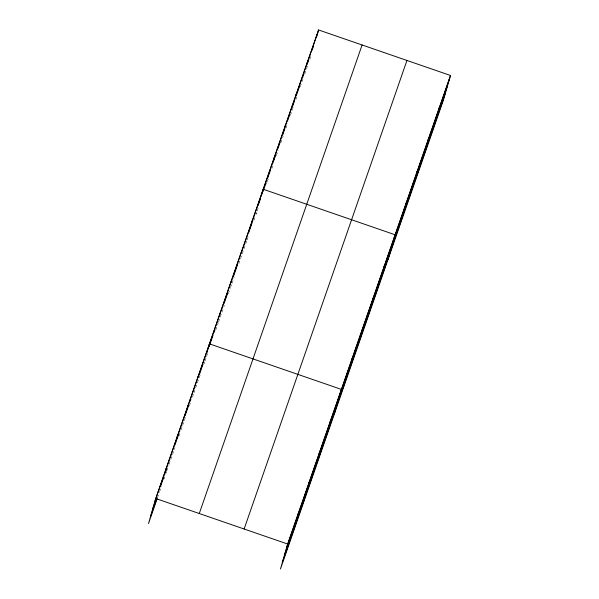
<?xml version="1.0" encoding="UTF-8"?>
<svg xmlns="http://www.w3.org/2000/svg" width="599" height="599" viewBox="0 0 599 599"><rect width="100%" height="100%" fill="white"/><g stroke="black" fill="none" stroke-linecap="round" stroke-linejoin="round"><path stroke-width="0.45" stroke-dasharray="3 2.25" d="M256.454 212.63L255.975 214.277L258.671 206.528M157.417 497.904L159.259 492.603M159.566 491.719L161.408 486.41M163.864 479.342L166.627 471.391M166.934 470.507L168.776 465.206M169.083 464.322L174.915 447.535M178.906 436.05L180.756 430.748M181.063 429.865L182.291 426.331M182.598 425.447L185.361 417.496M189.351 406.01L190.579 402.476M192.421 397.174L193.649 393.64M193.956 392.757L198.868 378.62M199.175 377.737L200.096 375.086M203.78 364.484L204.701 361.833M205.008 360.95L206.236 357.416M206.543 356.532L207.771 352.998M215.752 330.027L218.208 322.958M218.515 322.075L223.427 307.938M223.734 307.055L224.348 305.288M228.346 293.802L230.188 288.501M230.495 287.617L231.723 284.083M232.03 283.2L234.179 277.015M238.784 263.762L243.696 249.626M244.003 248.742L246.766 240.791M247.073 239.907L248.3 236.365M253.826 220.462L255.054 216.928M266.45 184.14L267.049 182.418M267.349 181.557L268.247 178.974M271.834 168.641L273.631 163.475M276.326 155.725L278.123 150.559M280.811 142.809L283.207 135.921M285.903 128.171L287.692 123.005M290.388 115.255L293.083 107.498M295.779 99.748L297.568 94.582M300.264 86.833L302.959 79.083M304.749 73.917L308.043 64.445M309.84 59.279L311.038 55.834"/><path stroke-width="0.9" d="M450.485 75.474L287.662 544.027L280.444 569.05L443.267 100.497L450.485 75.474L318.556 29.95L155.733 498.503L148.515 523.526L157.11 498.787M165.743 470.133L166.485 467.579M176.488 439.202L177.229 436.649M187.24 408.278L187.974 405.725M197.984 377.355L198.718 374.802M206.827 353.021L209.47 343.878L341.393 389.402L334.175 414.426M219.474 315.508L220.215 312.955M230.226 284.585L230.959 282.032M241.704 251.108L154.999 501.056M251.715 222.738L252.456 220.185M261.276 195.933L263.201 189.254L395.13 234.786L387.905 259.809M273.533 159.948L274.267 157.395M284.607 128.089L285.341 125.535M295.674 96.229L296.415 93.676M306.748 64.363L307.489 61.809M316.392 37.445L318.556 29.95M297.673 515.657L298.414 513.103M308.418 484.733L309.159 482.18M319.17 453.81L319.903 451.257M329.914 422.887L330.648 420.326M351.403 361.032L352.145 358.479M362.148 330.109L362.889 327.556M372.9 299.186L373.634 296.632M383.645 268.262L384.378 265.709M405.463 205.472L406.197 202.919M416.537 173.613L417.271 171.059M427.604 141.753L428.345 139.2M438.678 109.894L439.411 107.341M241.277 252.778L317.822 32.503M152.857 508.469L156.541 497.866M160.532 486.381L163.295 478.429M165.444 472.244L166.365 469.594M174.968 444.855L178.345 435.136M185.098 415.699L188.475 405.98M190.01 401.562L190.931 398.912M199.527 374.165L202.904 364.447M209.044 346.776L213.034 335.29M213.955 332.64L214.884 329.989M224.093 303.483L227.47 293.765M233.61 276.094L237.601 264.608M248.652 232.801L249.573 230.151M249.88 229.267L252.029 223.083M258.169 205.412L260.318 199.227M263.013 191.478L265.709 183.728M267.805 177.701L270.493 169.944M273.189 162.194L275.285 156.167M277.973 148.417L280.07 142.39M282.765 134.64L284.862 128.613M287.55 120.863L289.646 114.836M292.342 107.086L293.24 104.503M293.54 103.642L294.438 101.059M297.126 93.309L299.223 87.282M302.517 77.81L304.007 73.505M307.302 64.033L308.799 59.728M312.086 50.249L313.584 45.943M150.656 516.106L156.796 498.435M199.272 513.523L362.096 44.977M244.13 528.999L406.953 60.454M286.928 546.58L449.752 78.027M284.787 553.993L447.61 85.447M282.586 561.637L445.401 93.085M155.733 498.503L287.662 544.027"/></g></svg>
